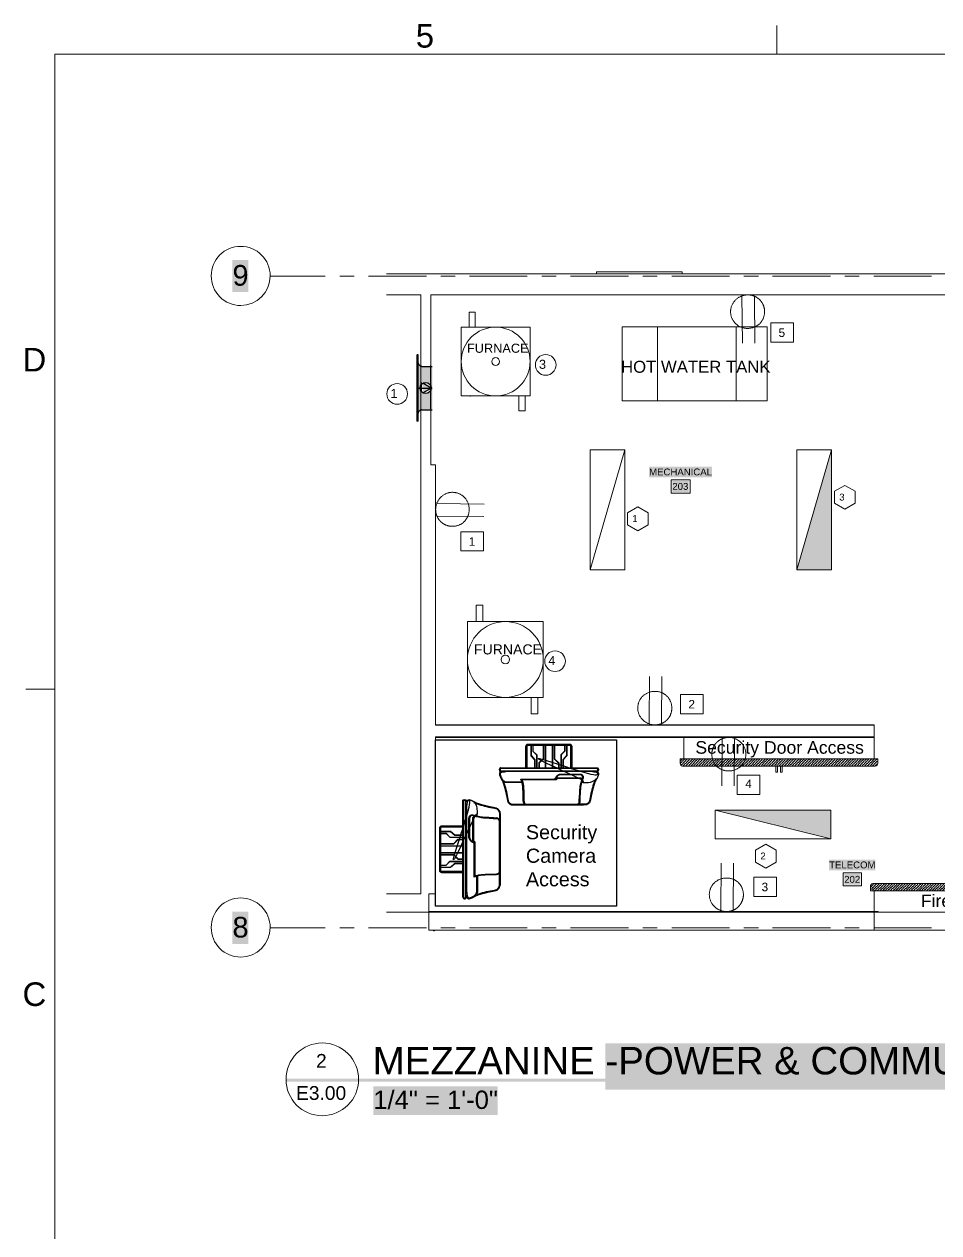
# Model space of a CAD drawing. Header units: inches. Extents: x 0.9 to 36.3, y 0.7 to 23.3.
# Drawn here: x 0.87 to 8.78, y 12.79 to 23.25 of the extents above; entities that cross this region are included whole.
import ezdxf

# ---------------------------------------------------------------- set-up
doc = ezdxf.new("R2010")
doc.units = ezdxf.units.IN
doc.linetypes.add('CENTER', pattern=[50.8, 31.75, -6.35, 6.35, -6.35])
for name, color, linetype, lineweight, true_color in [('Boarder for name', 7, 'Continuous', 5, 0x777777), ('Lights', 7, 'Continuous', 15, 0xff0a0a), ('Numbering Exhaust', 7, 'Continuous', 0, 0x388956), ('Numbering Lights', 1, 'Continuous', 15, 0xff0000), ('PDF_Geometry', 7, 'Continuous', 9, 0x777777), ('Security Panel', 7, 'Continuous', 5, 0x9a9c7f)]:
    doc.layers.add(name, color=color, linetype=linetype, lineweight=lineweight, true_color=true_color)
for name, color, linetype, lineweight in [('Furnace', 58, 'Continuous', 5), ('Hot water tank', 28, 'Continuous', 5), ('Numbering Furnace', 58, 'Continuous', 0), ('Numbering Panels', 250, 'Continuous', 0), ('Numbering receptecles', 170, 'Continuous', 15), ('Receptacles', 170, 'Continuous', 15)]:
    doc.layers.add(name, color=color, linetype=linetype, lineweight=lineweight)
for name, color, linetype, true_color in [('PDF_Solid Fills', 7, 'Continuous', 0xffffff), ('Security Computer', 7, 'Continuous', 0x71a330), ('Ventilation Fan', 7, 'Continuous', 0x388956)]:
    doc.layers.add(name, color=color, linetype=linetype, true_color=true_color)
doc.layers.add('PDF_Text', color=7, linetype='Continuous')
doc.styles.add('PDF Arial', font='arial.ttf')
doc.styles.add('PDF GillSansMTCondensed', font='arial.ttf')
doc.styles.get("Standard").update_dxf_attribs({"font": 'arial.ttf'})

msp = doc.modelspace()

# ---------------------------------------------------------------- hatches: boundary and pattern name
at = {"layer": 'Lights', "linetype": 'ByBlock', "ltscale": 0.001, "transparency": 33554559}
for points in [[(7.856, 19.568), (7.556, 18.528), (7.856, 18.528)], [(7.848, 16.199), (7.848, 16.449), (6.848, 16.449)]]:
    msp.add_hatch(color=256, dxfattribs=at).paths.add_polyline_path(points)
at = {"layer": 'Security Panel', "ltscale": 6, "transparency": 33554559}
h = msp.add_hatch(dxfattribs=at)
h.set_pattern_fill('ANSI36', color=256, scale=0.005)
h.paths.add_polyline_path([(8.255, 16.894), (6.546, 16.894), (6.546, 16.855, 0.359329), (6.566, 16.83), (8.234, 16.83, 0.368033), (8.255, 16.855)])
h = msp.add_hatch(dxfattribs=at)
h.set_pattern_fill('ANSI36', color=256, scale=0.005)
h.paths.add_polyline_path([(9.901, 15.789, 0.359329), (9.881, 15.813), (8.213, 15.813, 0.368033), (8.192, 15.788), (8.192, 15.749), (9.901, 15.749)])
at = {"layer": 'Ventilation Fan', "linetype": 'CENTER', "ltscale": 0.01, "transparency": 33554559}
h = msp.add_hatch(color=256, dxfattribs=at)
h.dxf.hatch_style = 1
h.paths.add_polyline_path([(4.313, 20.141, -0.622687), (4.391, 20.103), (4.4, 20.103), (4.4, 20.29), (4.313, 20.29)])
h.paths.add_polyline_path([(4.313, 20.29), (4.311, 20.29, -0.414214), (4.28, 20.322), (4.28, 20.103), (4.294, 20.103, -0.232524), (4.313, 20.141)])
h.paths.add_polyline_path([(4.313, 20.065, -0.232524), (4.294, 20.103), (4.28, 20.103), (4.28, 19.884, -0.414214), (4.311, 19.915), (4.313, 19.915)])
h.paths.add_polyline_path([(4.4, 20.103), (4.391, 20.103, -0.622687), (4.313, 20.065), (4.313, 19.915), (4.4, 19.915)])
h.paths.add_polyline_path([(4.391, 20.103), (4.318, 20.103), (4.318, 20.061)], flags=17)
h.paths.add_polyline_path([(4.318, 20.145), (4.318, 20.103), (4.391, 20.103)], flags=17)

# ---------------------------------------------------------------- linework, layer by layer
at = {"layer": 'Boarder for name', "linetype": 'ByBlock'}
for points in [[(6.468, 19.308), (6.631, 19.308), (6.631, 19.194), (6.468, 19.194)], [(7.955, 15.905), (8.116, 15.905), (8.116, 15.792), (7.955, 15.792)]]:
    msp.add_lwpolyline(points, close=True, dxfattribs=at)
at = {"layer": 'Furnace', "linetype": 'ByBlock', "ltscale": 0.001}
for points in [[(4.719, 20.76), (4.772, 20.76), (4.772, 20.63), (4.719, 20.63)], [(4.651, 20.034), (5.247, 20.034), (5.247, 20.63), (4.651, 20.63)], [(4.727, 20.034), (4.729, 20.034), (4.729, 20.033), (4.727, 20.033)], [(4.73, 20.034), (4.732, 20.034), (4.732, 20.033), (4.73, 20.033)], [(4.733, 20.034), (4.735, 20.034), (4.735, 20.033), (4.733, 20.033)], [(5.151, 20.034), (5.204, 20.034), (5.204, 19.904), (5.151, 19.904)], [(4.781, 18.223), (4.839, 18.223), (4.839, 18.081), (4.781, 18.081)], [(4.706, 17.425), (5.361, 17.425), (5.361, 18.081), (4.706, 18.081)], [(4.79, 17.425), (4.791, 17.425), (4.791, 17.423), (4.79, 17.423)], [(4.793, 17.425), (4.795, 17.425), (4.795, 17.423), (4.793, 17.423)], [(4.796, 17.425), (4.798, 17.425), (4.798, 17.423), (4.796, 17.423)], [(5.256, 17.425), (5.314, 17.425), (5.314, 17.282), (5.256, 17.282)]]:
    msp.add_lwpolyline(points, close=True, dxfattribs=at)
for centre, radius in [((4.949, 20.332), 0.298), ((4.949, 20.332), 0.0339), ((5.033, 17.753), 0.328), ((5.033, 17.753), 0.0373)]:
    msp.add_circle(centre, radius, dxfattribs=at)
at = {"layer": 'Hot water tank', "linetype": 'ByBlock', "ltscale": 0.001}
msp.add_lwpolyline([(6.043, 20.632), (7.299, 20.632), (7.299, 19.993), (6.043, 19.993)], close=True, dxfattribs=at)
at = {"layer": 'Hot water tank', "linetype": 'ByBlock', "ltscale": 0.003}
msp.add_lwpolyline([(6.35, 20.632), (7.03, 20.632), (7.03, 19.993), (6.35, 19.993)], close=True, dxfattribs=at)
at = {"layer": 'Lights', "linetype": 'ByBlock'}
for points in [[(5.768, 18.528), (5.768, 19.568), (6.068, 19.568), (5.768, 18.528), (6.068, 18.528), (6.068, 19.568)], [(7.556, 18.528), (7.556, 19.568), (7.856, 19.568), (7.556, 18.528), (7.856, 18.528), (7.856, 19.568)], [(7.848, 16.199), (6.848, 16.199), (6.848, 16.449), (7.848, 16.199), (7.848, 16.449), (6.848, 16.449)]]:
    msp.add_lwpolyline(points, dxfattribs=at)
at = {"layer": 'Numbering Exhaust', "ltscale": 0.001}
msp.add_circle((4.097, 20.052), 0.0895, dxfattribs=at)
at = {"layer": 'Numbering Furnace', "linetype": 'ByBlock', "ltscale": 0.001}
for centre in [(5.382, 20.303), (5.463, 17.738)]:
    msp.add_circle(centre, 0.0895, dxfattribs=at)
at = {"layer": 'Numbering Lights', "linetype": 'ByBlock', "ltscale": 0.001}
for points in [[(7.97, 19.26), (7.881, 19.209), (7.881, 19.105), (7.97, 19.054), (8.059, 19.105), (8.059, 19.209)], [(6.179, 19.074), (6.089, 19.022), (6.089, 18.919), (6.179, 18.867), (6.268, 18.919), (6.268, 19.022)], [(7.288, 16.153), (7.198, 16.101), (7.198, 15.998), (7.288, 15.946), (7.377, 15.998), (7.377, 16.101)]]:
    msp.add_lwpolyline(points, close=True, dxfattribs=at)
at = {"layer": 'Numbering receptecles', "linetype": 'ByBlock', "ltscale": 0.001}
for points in [[(7.329, 20.668), (7.525, 20.668), (7.525, 20.5), (7.329, 20.5)], [(4.648, 18.859), (4.844, 18.859), (4.844, 18.692), (4.648, 18.692)], [(6.549, 17.451), (6.745, 17.451), (6.745, 17.283), (6.549, 17.283)], [(7.038, 16.75), (7.234, 16.75), (7.234, 16.583), (7.038, 16.583)], [(7.182, 15.869), (7.378, 15.869), (7.378, 15.702), (7.182, 15.702)]]:
    msp.add_lwpolyline(points, close=True, dxfattribs=at)
at = {"layer": 'PDF_Geometry', "linetype": 'ByBlock'}
for points in [[(7.381, 22.992), (7.381, 23.242)], [(2.998, 21.072), (3.475, 21.072)], [(3.6, 21.072), (3.725, 21.072)], [(3.85, 21.072), (4.35, 21.072)], [(4.005, 15.566), (4.371, 15.566), (4.371, 15.723), (4.43, 15.723), (4.43, 17.083), (8.223, 17.083), (8.223, 17.183), (4.43, 17.183), (4.43, 19.438), (4.388, 19.438), (4.388, 19.478), (4.388, 20.909), (9.33, 20.909), (9.33, 21.092), (4.005, 21.092)], [(4.475, 21.072), (4.6, 21.072)], [(4.723, 21.072), (5.223, 21.072)], [(5.348, 21.072), (5.473, 21.072)], [(5.598, 21.072), (6.098, 21.072)], [(5.818, 21.092), (5.821, 21.092), (5.821, 21.109), (6.563, 21.109), (6.563, 21.092), (5.821, 21.092), (5.821, 21.109), (6.563, 21.109), (6.563, 21.092), (6.566, 21.092)], [(6.223, 21.072), (6.348, 21.072)], [(6.473, 21.072), (6.973, 21.072)], [(6.755, 21.092), (7.505, 21.092)], [(7.098, 21.072), (7.223, 21.072)], [(7.346, 21.072), (7.846, 21.072)], [(7.691, 21.092), (8.441, 21.092)], [(7.971, 21.072), (8.096, 21.072)], [(8.221, 21.072), (8.721, 21.072)], [(4.005, 20.909), (4.301, 20.909), (4.301, 19.478), (4.301, 15.723), (4.005, 15.723)], [(6.566, 20.909), (5.818, 20.909)], [(6.531, 20.909), (5.855, 20.909)], [(5.855, 20.909), (6.531, 20.909), (5.855, 20.909)], [(7.505, 20.909), (6.755, 20.909)], [(8.441, 20.909), (7.691, 20.909)], [(4.301, 15.723), (4.301, 19.478)], [(0.885, 17.496), (1.135, 17.496)], [(4.43, 17.188), (8.223, 17.188), (8.223, 17.186), (8.223, 17.184)], [(4.43, 17.184), (8.223, 17.184), (4.43, 17.184)], [(8.223, 17.183), (4.43, 17.183)], [(8.223, 17.184), (8.223, 17.183), (8.223, 17.184)], [(4.43, 17.083), (8.223, 17.083), (8.223, 17.081), (8.223, 17.079), (8.223, 17.078), (4.43, 17.078)], [(8.223, 17.081), (8.223, 17.081)], [(4.371, 15.571), (8.26, 15.571), (8.26, 15.569), (8.26, 15.568), (4.371, 15.568), (8.26, 15.568), (8.26, 15.566), (4.371, 15.566)], [(8.26, 15.568), (8.26, 15.568)], [(2.998, 15.431), (3.475, 15.431)], [(3.6, 15.431), (3.725, 15.431)], [(3.85, 15.431), (4.35, 15.431)], [(4.411, 15.408), (4.411, 15.408)], [(4.421, 15.408), (4.411, 15.408)], [(4.421, 15.408), (4.411, 15.408), (4.421, 15.408)], [(4.421, 15.408), (4.421, 15.408)], [(4.475, 15.431), (4.6, 15.431)], [(4.723, 15.431), (5.223, 15.431)], [(5.348, 15.431), (5.473, 15.431)], [(5.598, 15.431), (6.098, 15.431)], [(6.223, 15.431), (6.348, 15.431)], [(6.473, 15.431), (6.973, 15.431)], [(7.098, 15.431), (7.223, 15.431)], [(7.346, 15.431), (7.846, 15.431)], [(7.971, 15.431), (8.096, 15.431)], [(8.221, 15.431), (8.721, 15.431)], [(3.135, 14.118), (3.135, 14.118)], [(3.763, 14.118), (3.763, 14.118)]]:
    msp.add_lwpolyline(points, dxfattribs=at)
for points in [[(32.364, 1.008), (1.135, 1.008), (32.364, 1.008), (32.364, 22.993), (1.135, 22.993), (32.364, 22.993)], [(1.135, 1.008), (1.135, 22.992)], [(5.87, 21.109), (6.515, 21.109)], [(6.515, 20.909), (5.87, 20.909)], [(4.43, 17.081), (8.223, 17.081)], [(8.223, 15.566), (4.371, 15.566), (4.371, 15.409), (8.223, 15.409)], [(8.223, 15.409), (10.313, 15.409), (10.313, 15.566), (8.223, 15.566)], [(4.411, 15.408), (4.411, 15.409), (4.421, 15.409), (4.421, 15.408), (4.421, 15.406), (4.421, 15.404), (4.411, 15.404), (4.411, 15.406)]]:
    msp.add_lwpolyline(points, close=True, dxfattribs=at)
for points in [[(2.743, 21.329, 0.416667), (2.488, 21.074, 0.415306), (2.743, 20.817, 0.412859), (2.998, 21.074, 0.414218)], [(2.743, 15.688, 0.416667), (2.488, 15.433, 0.415306), (2.743, 15.176, 0.412859), (2.998, 15.433, 0.414218)], [(3.448, 14.433, 0.415778), (3.135, 14.118, 0.413791), (3.448, 13.803, 0.412698), (3.763, 14.118, 0.414684)]]:
    msp.add_lwpolyline(points, format="xyb", close=True, dxfattribs=at)
at = {"layer": 'PDF_Solid Fills', "linetype": 'ByBlock', "transparency": 33554559}
for points in [[(2.672, 20.934), (2.808, 20.934), (2.672, 21.212), (2.808, 21.212)], [(6.276, 19.329), (6.82, 19.329), (6.276, 19.423), (6.82, 19.423)], [(6.478, 19.204), (6.618, 19.204), (6.478, 19.298), (6.618, 19.298)], [(7.835, 15.927), (8.235, 15.927), (7.835, 16.02), (8.235, 16.02)], [(7.965, 15.802), (8.105, 15.802), (7.965, 15.895), (8.105, 15.895)], [(2.672, 15.291), (2.808, 15.291), (2.672, 15.569), (2.808, 15.569)], [(5.897, 14.03), (10.916, 14.03), (5.897, 14.429), (10.916, 14.429)], [(3.89, 13.809), (4.695, 13.809), (3.89, 14.059), (4.695, 14.059)], [(4.695, 13.809), (4.766, 13.809), (4.695, 14.059), (4.766, 14.059)], [(4.766, 13.809), (4.966, 13.809), (4.766, 14.059), (4.966, 14.059)]]:
    msp.add_solid(points, dxfattribs=at)
at = {"layer": 'PDF_Solid Fills', "color": 7, "linetype": 'ByBlock', "transparency": 33554559}
msp.add_solid([(3.135, 14.099), (10.886, 14.099), (3.135, 14.123), (10.886, 14.123)], dxfattribs=at)
at = {"layer": 'Receptacles', "linetype": 'ByBlock'}
for points in [[(7.084, 20.49), (7.08, 20.9)], [(7.192, 20.491), (7.188, 20.898)], [(4.849, 19.098), (4.439, 19.102)], [(4.848, 18.99), (4.441, 18.994)], [(6.281, 17.606), (6.277, 17.195)], [(6.388, 17.605), (6.385, 17.198)], [(6.905, 16.66), (6.908, 17.066)], [(7.012, 16.659), (7.016, 17.069)], [(6.9, 15.99), (6.897, 15.58)], [(7.008, 15.989), (7.004, 15.582)]]:
    msp.add_lwpolyline(points, dxfattribs=at)
for points in [[(7.13, 20.909), (7.169, 20.91), (7.205, 20.895), (7.233, 20.868), (7.261, 20.841), (7.276, 20.805), (7.276, 20.765), (7.277, 20.683), (7.215, 20.62), (7.132, 20.619), (7.049, 20.618), (6.983, 20.68), (6.982, 20.763), (6.981, 20.841), (7.047, 20.908), (7.13, 20.909)], [(4.43, 19.052), (4.429, 19.013), (4.444, 18.977), (4.471, 18.949), (4.498, 18.921), (4.534, 18.906), (4.574, 18.906), (4.656, 18.905), (4.719, 18.966), (4.72, 19.049), (4.721, 19.132), (4.659, 19.199), (4.576, 19.2), (4.498, 19.201), (4.431, 19.135), (4.43, 19.052)], [(6.326, 17.187), (6.365, 17.186), (6.402, 17.201), (6.43, 17.228), (6.458, 17.255), (6.473, 17.291), (6.473, 17.33), (6.474, 17.413), (6.412, 17.476), (6.329, 17.477), (6.246, 17.478), (6.179, 17.416), (6.179, 17.333), (6.178, 17.254), (6.244, 17.187), (6.326, 17.187)], [(6.967, 17.078), (6.928, 17.078), (6.891, 17.064), (6.863, 17.036), (6.835, 17.009), (6.82, 16.973), (6.82, 16.934), (6.819, 16.851), (6.881, 16.788), (6.964, 16.788), (7.047, 16.787), (7.114, 16.848), (7.114, 16.931), (7.115, 17.01), (7.049, 17.077), (6.967, 17.078)], [(6.946, 15.571), (6.985, 15.57), (7.022, 15.585), (7.049, 15.612), (7.077, 15.64), (7.092, 15.676), (7.093, 15.715), (7.093, 15.798), (7.032, 15.86), (6.949, 15.861), (6.866, 15.862), (6.799, 15.8), (6.798, 15.718), (6.798, 15.639), (6.863, 15.572), (6.946, 15.571)]]:
    msp.add_rational_spline(points, [1, 0.948448710105, 0.948448710105, 1, 0.948448710105, 0.948448710105, 1, 1, 1, 1, 1, 1, 1, 1, 1, 1], degree=3, knots=[0, 0, 0, 0, 0.79168, 0.79168, 0.79168, 1.583359, 1.583359, 1.583359, 2.583359, 2.583359, 2.583359, 3.583359, 3.583359, 3.583359, 4.583359, 4.583359, 4.583359, 4.583359], dxfattribs=at)
at = {"layer": 'Security Computer', "linetype": 'ByBlock'}
for p, q in [((5.272, 17.008), (5.272, 16.958)), ((5.378, 17.008), (5.378, 16.814)), ((5.38, 17.008), (5.38, 16.814)), ((5.438, 17.008), (5.438, 16.814)), ((5.44, 17.008), (5.44, 16.814)), ((5.492, 16.729), (5.674, 16.729)), ((4.751, 16.193), (4.751, 16.375)), ((4.471, 16.141), (4.666, 16.141)), ((4.471, 16.139), (4.666, 16.139)), ((4.471, 16.081), (4.666, 16.081)), ((4.471, 16.079), (4.666, 16.079)), ((4.471, 15.973), (4.521, 15.973))]:
    msp.add_line(p, q, dxfattribs=at)
at = {"layer": 'Security Computer', "linetype": 'ByBlock', "ltscale": 0.001}
msp.add_lwpolyline([(5.996, 15.616), (4.43, 15.616), (4.43, 17.058), (5.996, 17.058)], close=True, dxfattribs=at)
at = {"layer": 'Security Computer', "linetype": 'ByBlock'}
for points in [[(5.227, 17.018, 0.414214), (5.208, 16.999), (5.208, 16.814), (5.61, 16.814), (5.61, 16.999, 0.414214), (5.591, 17.018)], [(4.992, 16.789), (5.826, 16.789, 0.337591), (5.83, 16.792), (5.832, 16.797, 0.495226), (5.824, 16.808), (4.995, 16.808, 0.495226), (4.987, 16.797), (4.988, 16.792, 0.337591)], [(4.691, 15.693), (4.691, 16.527, 0.337591), (4.688, 16.531), (4.682, 16.533, 0.495226), (4.672, 16.525), (4.672, 15.696, 0.495226), (4.682, 15.688), (4.688, 15.689, 0.337591)], [(4.462, 15.928, 0.414214), (4.481, 15.909), (4.666, 15.909), (4.666, 16.311), (4.481, 16.311, 0.414214), (4.462, 16.292)]]:
    msp.add_lwpolyline(points, format="xyb", close=True, dxfattribs=at)
for points in [[(5.601, 16.814), (5.601, 16.999, 0.414214), (5.591, 17.008), (5.227, 17.008, 0.414214), (5.218, 16.999), (5.218, 16.814)], [(4.666, 16.302), (4.481, 16.302, 0.414214), (4.471, 16.292), (4.471, 15.928, 0.414214), (4.481, 15.919), (4.666, 15.919)]]:
    msp.add_lwpolyline(points, format="xyb", dxfattribs=at)
for points in [[(5.253, 17.008), (5.253, 16.92), (5.286, 16.884), (5.286, 16.814)], [(5.255, 17.008), (5.255, 16.921), (5.288, 16.884), (5.288, 16.814)], [(5.271, 17.008), (5.271, 16.958), (5.303, 16.926), (5.303, 16.814)], [(5.272, 16.96), (5.305, 16.927), (5.305, 16.814)], [(5.361, 17.008), (5.361, 16.893), (5.323, 16.857), (5.323, 16.814)], [(5.363, 17.008), (5.363, 16.893), (5.325, 16.856), (5.325, 16.814)], [(5.456, 17.008), (5.456, 16.893), (5.493, 16.856), (5.493, 16.814)], [(5.457, 17.008), (5.457, 16.893), (5.495, 16.857), (5.495, 16.814)], [(5.546, 17.008), (5.546, 16.959), (5.514, 16.927), (5.514, 16.814)], [(5.548, 17.008), (5.548, 16.958), (5.515, 16.926), (5.515, 16.814)], [(5.563, 17.008), (5.563, 16.921), (5.531, 16.884), (5.531, 16.814)], [(5.565, 17.008), (5.565, 16.92), (5.533, 16.884), (5.533, 16.814)], [(4.471, 16.266), (4.559, 16.266), (4.596, 16.234), (4.666, 16.234)], [(4.471, 16.264), (4.558, 16.264), (4.595, 16.232), (4.666, 16.232)], [(4.471, 16.249), (4.521, 16.249), (4.554, 16.216), (4.666, 16.216)], [(4.471, 16.247), (4.52, 16.247), (4.553, 16.215), (4.666, 16.215)], [(4.471, 16.159), (4.586, 16.159), (4.623, 16.196), (4.666, 16.196)], [(4.471, 16.157), (4.587, 16.157), (4.624, 16.195), (4.666, 16.195)], [(4.471, 16.064), (4.587, 16.064), (4.624, 16.026), (4.666, 16.026)], [(4.471, 16.062), (4.586, 16.062), (4.623, 16.024), (4.666, 16.024)], [(4.471, 15.972), (4.521, 15.972), (4.554, 16.004), (4.666, 16.004)], [(4.471, 15.956), (4.558, 15.956), (4.595, 15.989), (4.666, 15.989)], [(4.471, 15.954), (4.559, 15.954), (4.596, 15.987), (4.666, 15.987)], [(4.52, 15.973), (4.553, 16.006), (4.666, 16.006)]]:
    msp.add_lwpolyline(points, dxfattribs=at)
for points, knots in [([(5.777, 16.782), (5.812, 16.776), (5.823, 16.776), (5.831, 16.768), (5.832, 16.766), (5.832, 16.765), (5.828, 16.754), (5.82, 16.733), (5.118, 16.974), (5.751, 16.692), (5.718, 16.694), (5.697, 16.696), (5.698, 16.698), (5.698, 16.7), (5.699, 16.704), (5.7, 16.706), (5.7, 16.708), (5.7, 16.708), (5.7, 16.709), (5.701, 16.711), (5.703, 16.714), (5.705, 16.72), (5.706, 16.724), (5.707, 16.73), (5.707, 16.733), (5.707, 16.739), (5.706, 16.742), (5.704, 16.746), (5.703, 16.748), (5.701, 16.751), (5.7, 16.753), (5.697, 16.756), (5.695, 16.757), (5.692, 16.758), (5.691, 16.759), (5.687, 16.76), (5.685, 16.76), (5.682, 16.761), (5.681, 16.761), (5.679, 16.761), (5.622, 16.761), (5.565, 16.761), (5.508, 16.761), (5.504, 16.76), (5.5, 16.758), (5.493, 16.755), (5.489, 16.754), (5.483, 16.75), (5.48, 16.747), (5.475, 16.742), (5.474, 16.739), (5.471, 16.734), (5.469, 16.732), (5.467, 16.728), (5.466, 16.726), (5.465, 16.722), (5.465, 16.72), (5.465, 16.717), (5.465, 16.717), (5.465, 16.717), (5.366, 16.717), (5.266, 16.717), (5.166, 16.717), (5.172, 16.704), (5.174, 16.699), (5.176, 16.694), (5.139, 16.694), (5.09, 16.695), (5.027, 16.692), (5.012, 16.709), (5.006, 16.717), (5.004, 16.72), (4.998, 16.731), (4.992, 16.746), (4.984, 16.764), (4.997, 16.776), (5.008, 16.776), (5.051, 16.782), (5.293, 16.782), (5.535, 16.782), (5.777, 16.782)], [0, 0, 0, 0, 0.579555, 0.770927, 0.788074, 0.788074, 0.788074, 1.657186, 2.460136, 3.414458, 4.926929, 4.926929, 4.926929, 5.06989, 5.06989, 5.174201, 5.174201, 5.197031, 5.197031, 5.197031, 5.376435, 5.376435, 5.608155, 5.608155, 5.802853, 5.802853, 5.943612, 5.943612, 6.084372, 6.084372, 6.193425, 6.193425, 6.279428, 6.279428, 6.36543, 6.36543, 6.528547, 6.528547, 6.58423, 6.58423, 6.58423, 7.58423, 7.58423, 7.58423, 7.889561, 7.889561, 8.130791, 8.130791, 8.372021, 8.372021, 8.565291, 8.565291, 8.75856, 8.75856, 8.865975, 8.865975, 8.97339, 8.97339, 8.982636, 8.982636, 8.982636, 9.982636, 9.982636, 9.982636, 10.376541, 10.376541, 10.376541, 13.132887, 14.057888, 14.720126, 14.720126, 14.720126, 15.027368, 15.604156, 16.020433, 16.211805, 16.79136, 16.79136, 16.79136, 17.79136, 17.79136, 17.79136, 17.79136]), ([(5.675, 16.729), (5.678, 16.728), (5.681, 16.728), (5.688, 16.726), (5.692, 16.724), (5.696, 16.719), (5.697, 16.718), (5.697, 16.717), (5.698, 16.717), (5.699, 16.721), (5.701, 16.728), (5.702, 16.738), (5.698, 16.745), (5.693, 16.752), (5.686, 16.754), (5.681, 16.755), (5.679, 16.755), (5.623, 16.755), (5.566, 16.755), (5.51, 16.755), (5.506, 16.754), (5.497, 16.751), (5.484, 16.744), (5.476, 16.731), (5.471, 16.722), (5.471, 16.718), (5.471, 16.718), (5.472, 16.718), (5.472, 16.719), (5.473, 16.721), (5.474, 16.722), (5.477, 16.724), (5.478, 16.725), (5.481, 16.727), (5.482, 16.728), (5.486, 16.729), (5.487, 16.729), (5.49, 16.729), (5.491, 16.729), (5.493, 16.729)], [0, 0, 0, 0, 0.212031, 0.212031, 0.424063, 0.424063, 0.496054, 0.496054, 0.496054, 0.535962, 0.785003, 1.015682, 1.235553, 1.378052, 1.583411, 1.750675, 1.750675, 1.750675, 2.750675, 2.750675, 2.750675, 3.058511, 3.441989, 3.842626, 4.126819, 4.144371, 4.144371, 4.144371, 4.18823, 4.18823, 4.300553, 4.300553, 4.374166, 4.374166, 4.453721, 4.453721, 4.533277, 4.533277, 4.613113, 4.613113, 4.613113, 4.613113]), ([(5.095, 16.499), (5.087, 16.501), (5.073, 16.505), (5.059, 16.522), (5.05, 16.581), (5.035, 16.639), (5.019, 16.69), (5.016, 16.697), (5.018, 16.696), (5.02, 16.694), (5.029, 16.689), (5.037, 16.688), (5.053, 16.687), (5.06, 16.688), (5.075, 16.688), (5.082, 16.688), (5.104, 16.688), (5.118, 16.688), (5.147, 16.688), (5.163, 16.688), (5.178, 16.688), (5.179, 16.683), (5.18, 16.679), (5.182, 16.668), (5.183, 16.661), (5.184, 16.642), (5.185, 16.628), (5.187, 16.605), (5.187, 16.595), (5.187, 16.574), (5.187, 16.564), (5.187, 16.547), (5.187, 16.54), (5.188, 16.529), (5.188, 16.524), (5.19, 16.516), (5.191, 16.512), (5.195, 16.505), (5.198, 16.502), (5.201, 16.499), (5.201, 16.499), (5.201, 16.499), (5.166, 16.499), (5.13, 16.499), (5.095, 16.499)], [0, 0, 0, 0, 0.616297, 0.991482, 1.535597, 4.893915, 5.458813, 5.458813, 5.458813, 5.62787, 5.62787, 6.143926, 6.143926, 6.659983, 6.659983, 7.17604, 7.17604, 8.208153, 8.208153, 9.373089, 9.373089, 9.373089, 9.740201, 9.740201, 10.221879, 10.221879, 11.185236, 11.185236, 11.958145, 11.958145, 12.731053, 12.731053, 13.179376, 13.179376, 13.511062, 13.511062, 13.747603, 13.747603, 13.983836, 13.983836, 14.017309, 14.017309, 14.017309, 15.017309, 15.017309, 15.017309, 15.017309]), ([(5.211, 16.499), (5.206, 16.502), (5.196, 16.511), (5.191, 16.543), (5.195, 16.59), (5.19, 16.642), (5.187, 16.684), (5.179, 16.703), (5.176, 16.711), (5.275, 16.711), (5.374, 16.711), (5.474, 16.711), (5.475, 16.713), (5.478, 16.717), (5.483, 16.723), (5.489, 16.723), (5.492, 16.722), (5.553, 16.722), (5.614, 16.722), (5.674, 16.722), (5.678, 16.722), (5.683, 16.722), (5.69, 16.717), (5.695, 16.71), (5.692, 16.7), (5.688, 16.686), (5.681, 16.661), (5.678, 16.622), (5.676, 16.577), (5.672, 16.54), (5.674, 16.516), (5.665, 16.505), (5.66, 16.501), (5.657, 16.499), (5.508, 16.499), (5.359, 16.499), (5.211, 16.499)], [0, 0, 0, 0, 1.929085, 4.529185, 11.205364, 18.93438, 22.953476, 26.146579, 26.146579, 26.146579, 27.146579, 27.146579, 27.146579, 28.164888, 28.804863, 29.93115, 29.93115, 29.93115, 30.93115, 30.93115, 30.93115, 32.071194, 32.92206, 33.727732, 34.920616, 36.350315, 39.177586, 44.031672, 50.390448, 55.215999, 57.511634, 58.475474, 59.963433, 59.963433, 59.963433, 60.963433, 60.963433, 60.963433, 60.963433]), ([(5.666, 16.499), (5.686, 16.499), (5.705, 16.499), (5.725, 16.499), (5.733, 16.501), (5.746, 16.505), (5.76, 16.522), (5.77, 16.581), (5.785, 16.641), (5.804, 16.7), (5.812, 16.713), (5.815, 16.719), (5.813, 16.716), (5.811, 16.714), (5.804, 16.706), (5.798, 16.702), (5.783, 16.695), (5.775, 16.692), (5.749, 16.687), (5.732, 16.687), (5.709, 16.689), (5.702, 16.689), (5.695, 16.69), (5.695, 16.689), (5.695, 16.688), (5.693, 16.683), (5.692, 16.678), (5.689, 16.664), (5.687, 16.655), (5.685, 16.636), (5.685, 16.626), (5.683, 16.604), (5.683, 16.591), (5.681, 16.572), (5.681, 16.565), (5.68, 16.552), (5.679, 16.545), (5.679, 16.535), (5.679, 16.531), (5.68, 16.522), (5.679, 16.517), (5.676, 16.509), (5.675, 16.507), (5.671, 16.503), (5.67, 16.502), (5.668, 16.5), (5.667, 16.499), (5.666, 16.499)], [0, 0, 0, 0, 1, 1, 1, 1.616297, 1.991482, 2.535597, 5.893915, 6.60174, 7.046238, 7.046238, 7.046238, 7.258497, 7.258497, 7.754881, 7.754881, 8.327523, 8.327523, 9.548293, 9.548293, 10.034245, 10.034245, 10.034245, 10.098532, 10.098532, 10.459795, 10.459795, 11.18232, 11.18232, 11.904845, 11.904845, 12.8117, 12.8117, 13.313764, 13.313764, 13.815828, 13.815828, 14.111118, 14.111118, 14.406408, 14.406408, 14.555397, 14.555397, 14.704386, 14.704386, 14.755965, 14.755965, 14.755965, 14.755965]), ([(4.697, 16.478), (4.703, 16.513), (4.703, 16.524), (4.712, 16.532), (4.714, 16.533), (4.715, 16.533), (4.725, 16.529), (4.747, 16.521), (4.506, 15.819), (4.788, 16.452), (4.785, 16.419), (4.783, 16.398), (4.782, 16.399), (4.78, 16.399), (4.776, 16.4), (4.774, 16.401), (4.772, 16.401), (4.771, 16.401), (4.771, 16.401), (4.768, 16.402), (4.766, 16.404), (4.76, 16.406), (4.756, 16.407), (4.75, 16.408), (4.747, 16.408), (4.741, 16.408), (4.738, 16.407), (4.733, 16.405), (4.732, 16.404), (4.728, 16.402), (4.727, 16.401), (4.724, 16.398), (4.723, 16.396), (4.722, 16.393), (4.721, 16.392), (4.72, 16.388), (4.719, 16.386), (4.719, 16.383), (4.719, 16.382), (4.718, 16.38), (4.718, 16.323), (4.718, 16.266), (4.718, 16.209), (4.72, 16.205), (4.721, 16.201), (4.724, 16.194), (4.726, 16.19), (4.73, 16.184), (4.733, 16.181), (4.738, 16.176), (4.74, 16.175), (4.745, 16.172), (4.748, 16.17), (4.752, 16.168), (4.754, 16.167), (4.758, 16.166), (4.76, 16.166), (4.762, 16.166), (4.762, 16.166), (4.763, 16.166), (4.763, 16.067), (4.763, 15.967), (4.763, 15.867), (4.776, 15.873), (4.781, 15.875), (4.786, 15.877), (4.785, 15.84), (4.784, 15.792), (4.787, 15.728), (4.77, 15.713), (4.763, 15.707), (4.759, 15.705), (4.749, 15.699), (4.733, 15.693), (4.716, 15.685), (4.703, 15.698), (4.703, 15.709), (4.697, 15.752), (4.697, 15.994), (4.697, 16.236), (4.697, 16.478)], [0, 0, 0, 0, 0.579555, 0.770927, 0.788074, 0.788074, 0.788074, 1.657186, 2.460136, 3.414458, 4.926929, 4.926929, 4.926929, 5.06989, 5.06989, 5.174201, 5.174201, 5.197031, 5.197031, 5.197031, 5.376435, 5.376435, 5.608155, 5.608155, 5.802853, 5.802853, 5.943612, 5.943612, 6.084372, 6.084372, 6.193425, 6.193425, 6.279428, 6.279428, 6.36543, 6.36543, 6.528547, 6.528547, 6.58423, 6.58423, 6.58423, 7.58423, 7.58423, 7.58423, 7.889561, 7.889561, 8.130791, 8.130791, 8.372021, 8.372021, 8.565291, 8.565291, 8.75856, 8.75856, 8.865975, 8.865975, 8.97339, 8.97339, 8.982636, 8.982636, 8.982636, 9.982636, 9.982636, 9.982636, 10.376541, 10.376541, 10.376541, 13.132887, 14.057888, 14.720126, 14.720126, 14.720126, 15.027368, 15.604156, 16.020433, 16.211805, 16.79136, 16.79136, 16.79136, 17.79136, 17.79136, 17.79136, 17.79136]), ([(4.981, 16.367), (4.981, 16.387), (4.981, 16.406), (4.981, 16.426), (4.978, 16.434), (4.974, 16.447), (4.958, 16.462), (4.899, 16.471), (4.839, 16.486), (4.78, 16.505), (4.766, 16.513), (4.761, 16.516), (4.763, 16.514), (4.766, 16.512), (4.773, 16.505), (4.778, 16.499), (4.785, 16.484), (4.787, 16.476), (4.792, 16.451), (4.792, 16.433), (4.791, 16.41), (4.79, 16.403), (4.789, 16.396), (4.79, 16.396), (4.791, 16.396), (4.797, 16.394), (4.801, 16.393), (4.815, 16.39), (4.825, 16.388), (4.844, 16.386), (4.854, 16.386), (4.876, 16.384), (4.888, 16.384), (4.908, 16.382), (4.914, 16.382), (4.928, 16.381), (4.934, 16.38), (4.945, 16.38), (4.949, 16.381), (4.958, 16.381), (4.963, 16.38), (4.97, 16.377), (4.973, 16.376), (4.976, 16.373), (4.978, 16.371), (4.98, 16.369), (4.98, 16.368), (4.981, 16.367)], [0, 0, 0, 0, 1, 1, 1, 1.616297, 1.991482, 2.535597, 5.893915, 6.60174, 7.046238, 7.046238, 7.046238, 7.258497, 7.258497, 7.754881, 7.754881, 8.327523, 8.327523, 9.548293, 9.548293, 10.034245, 10.034245, 10.034245, 10.098532, 10.098532, 10.459795, 10.459795, 11.18232, 11.18232, 11.904845, 11.904845, 12.8117, 12.8117, 13.313764, 13.313764, 13.815828, 13.815828, 14.111118, 14.111118, 14.406408, 14.406408, 14.555397, 14.555397, 14.704386, 14.704386, 14.755965, 14.755965, 14.755965, 14.755965]), ([(4.751, 16.376), (4.751, 16.379), (4.752, 16.382), (4.754, 16.389), (4.756, 16.393), (4.76, 16.397), (4.761, 16.398), (4.763, 16.398), (4.762, 16.399), (4.759, 16.4), (4.752, 16.402), (4.742, 16.403), (4.734, 16.399), (4.728, 16.394), (4.726, 16.387), (4.725, 16.382), (4.724, 16.38), (4.724, 16.324), (4.724, 16.267), (4.724, 16.211), (4.726, 16.207), (4.729, 16.198), (4.736, 16.185), (4.748, 16.177), (4.757, 16.172), (4.761, 16.172), (4.762, 16.172), (4.761, 16.173), (4.761, 16.173), (4.759, 16.174), (4.758, 16.175), (4.755, 16.178), (4.754, 16.179), (4.752, 16.182), (4.752, 16.184), (4.751, 16.187), (4.751, 16.188), (4.751, 16.191), (4.751, 16.192), (4.751, 16.194)], [0, 0, 0, 0, 0.212031, 0.212031, 0.424063, 0.424063, 0.496054, 0.496054, 0.496054, 0.535962, 0.785003, 1.015682, 1.235553, 1.378052, 1.583411, 1.750675, 1.750675, 1.750675, 2.750675, 2.750675, 2.750675, 3.058511, 3.441989, 3.842626, 4.126819, 4.144371, 4.144371, 4.144371, 4.18823, 4.18823, 4.300553, 4.300553, 4.374166, 4.374166, 4.453721, 4.453721, 4.533277, 4.533277, 4.613113, 4.613113, 4.613113, 4.613113]), ([(4.981, 15.912), (4.977, 15.907), (4.969, 15.897), (4.936, 15.892), (4.889, 15.896), (4.838, 15.891), (4.796, 15.888), (4.777, 15.88), (4.769, 15.877), (4.769, 15.976), (4.769, 16.075), (4.769, 16.175), (4.766, 16.176), (4.763, 16.179), (4.756, 16.184), (4.757, 16.19), (4.757, 16.193), (4.757, 16.254), (4.757, 16.315), (4.757, 16.375), (4.757, 16.379), (4.758, 16.384), (4.762, 16.391), (4.769, 16.396), (4.779, 16.393), (4.794, 16.389), (4.819, 16.382), (4.858, 16.379), (4.903, 16.377), (4.94, 16.373), (4.964, 16.375), (4.974, 16.366), (4.978, 16.361), (4.981, 16.358), (4.981, 16.209), (4.981, 16.06), (4.981, 15.912)], [0, 0, 0, 0, 1.929085, 4.529185, 11.205364, 18.93438, 22.953476, 26.146579, 26.146579, 26.146579, 27.146579, 27.146579, 27.146579, 28.164888, 28.804863, 29.93115, 29.93115, 29.93115, 30.93115, 30.93115, 30.93115, 32.071194, 32.92206, 33.727732, 34.920616, 36.350315, 39.177586, 44.031672, 50.390448, 55.215999, 57.511634, 58.475474, 59.963433, 59.963433, 59.963433, 60.963433, 60.963433, 60.963433, 60.963433]), ([(4.981, 15.796), (4.978, 15.788), (4.974, 15.774), (4.958, 15.76), (4.899, 15.751), (4.84, 15.736), (4.789, 15.72), (4.782, 15.717), (4.784, 15.719), (4.785, 15.721), (4.79, 15.73), (4.792, 15.738), (4.793, 15.754), (4.792, 15.761), (4.792, 15.776), (4.792, 15.783), (4.791, 15.805), (4.791, 15.819), (4.791, 15.848), (4.792, 15.864), (4.792, 15.879), (4.797, 15.88), (4.801, 15.881), (4.812, 15.883), (4.818, 15.884), (4.838, 15.885), (4.851, 15.886), (4.875, 15.888), (4.885, 15.888), (4.906, 15.888), (4.916, 15.888), (4.933, 15.888), (4.939, 15.888), (4.95, 15.889), (4.955, 15.889), (4.964, 15.891), (4.968, 15.892), (4.974, 15.896), (4.977, 15.899), (4.98, 15.902), (4.981, 15.902), (4.981, 15.902), (4.981, 15.867), (4.981, 15.831), (4.981, 15.796)], [0, 0, 0, 0, 0.616297, 0.991482, 1.535597, 4.893915, 5.458813, 5.458813, 5.458813, 5.62787, 5.62787, 6.143926, 6.143926, 6.659983, 6.659983, 7.17604, 7.17604, 8.208153, 8.208153, 9.373089, 9.373089, 9.373089, 9.740201, 9.740201, 10.221879, 10.221879, 11.185236, 11.185236, 11.958145, 11.958145, 12.731053, 12.731053, 13.179376, 13.179376, 13.511062, 13.511062, 13.747603, 13.747603, 13.983836, 13.983836, 14.017309, 14.017309, 14.017309, 15.017309, 15.017309, 15.017309, 15.017309])]:
    msp.add_open_spline(points, degree=3, knots=knots, dxfattribs=at)
for points, weights, knots in [([(4.995, 16.814), (4.99, 16.814), (4.986, 16.812), (4.983, 16.808), (4.98, 16.805), (4.98, 16.8), (4.981, 16.796), (4.981, 16.794), (4.982, 16.792), (4.982, 16.79), (4.984, 16.785), (4.988, 16.782), (4.992, 16.782), (4.999, 16.782), (5.005, 16.782), (5.012, 16.782), (5.012, 16.782), (5.008, 16.782), (5, 16.781), (4.997, 16.78), (4.991, 16.778), (4.989, 16.776), (4.985, 16.773), (4.983, 16.771), (4.981, 16.766), (4.981, 16.764), (4.981, 16.76), (4.981, 16.758), (4.983, 16.753), (4.984, 16.75), (4.986, 16.744), (4.987, 16.742), (4.989, 16.737), (4.99, 16.735), (4.993, 16.727), (4.995, 16.722), (5.001, 16.713), (5.003, 16.708), (5.009, 16.699), (5.011, 16.693), (5.015, 16.682), (5.017, 16.676), (5.021, 16.664), (5.022, 16.658), (5.028, 16.64), (5.031, 16.628), (5.04, 16.592), (5.045, 16.567), (5.051, 16.537), (5.052, 16.53), (5.055, 16.519), (5.058, 16.515), (5.065, 16.506), (5.069, 16.503), (5.078, 16.498), (5.082, 16.496), (5.089, 16.494), (5.091, 16.493), (5.093, 16.493)], [1, 0.930754655113, 0.930754655113, 1, 0.930754655113, 0.930754655113, 1, 1, 1, 1, 0.863589730587, 0.863589730587, 1, 1, 1, 1, 1, 1, 1, 1, 1, 1, 1, 1, 1, 1, 1, 1, 1, 1, 1, 1, 1, 1, 1, 1, 1, 1, 1, 1, 1, 1, 1, 1, 1, 1, 1, 1, 1, 1, 1, 1, 1, 1, 1, 1, 1, 1, 1], [0, 0, 0, 0, 0.919642, 0.919642, 0.919642, 1.839284, 1.839284, 1.839284, 2.839284, 2.839284, 2.839284, 4.141593, 4.141593, 4.141593, 5.141593, 5.141593, 5.141593, 5.422872, 5.422872, 5.630283, 5.630283, 5.801446, 5.801446, 5.910955, 5.910955, 6.020465, 6.020465, 6.129975, 6.129975, 6.323535, 6.323535, 6.517095, 6.517095, 6.710655, 6.710655, 7.097775, 7.097775, 7.484895, 7.484895, 7.945673, 7.945673, 8.406452, 8.406452, 8.867231, 8.867231, 9.788789, 9.788789, 11.631904, 11.631904, 12.059916, 12.059916, 12.390992, 12.390992, 12.722069, 12.722069, 13.053146, 13.053146, 13.200659, 13.200659, 13.200659, 13.200659]), ([(4.995, 16.814), (5.271, 16.814), (5.547, 16.814), (5.824, 16.814), (5.828, 16.814), (5.833, 16.812), (5.835, 16.808), (5.838, 16.805), (5.839, 16.8), (5.838, 16.796), (5.837, 16.794), (5.837, 16.792), (5.836, 16.79), (5.835, 16.785), (5.831, 16.782), (5.826, 16.782), (5.824, 16.782), (5.821, 16.782), (5.819, 16.782), (5.829, 16.778), (5.831, 16.776), (5.835, 16.773), (5.837, 16.771), (5.839, 16.766), (5.839, 16.764), (5.839, 16.76), (5.839, 16.758), (5.837, 16.753), (5.836, 16.75), (5.834, 16.744), (5.833, 16.742), (5.831, 16.737), (5.83, 16.735), (5.827, 16.727), (5.824, 16.722), (5.819, 16.713), (5.816, 16.708), (5.811, 16.699), (5.809, 16.693), (5.804, 16.682), (5.803, 16.676), (5.799, 16.664), (5.797, 16.658), (5.792, 16.64), (5.789, 16.628), (5.78, 16.592), (5.775, 16.567), (5.769, 16.537), (5.768, 16.53), (5.764, 16.519), (5.762, 16.515), (5.755, 16.506), (5.751, 16.503), (5.742, 16.498), (5.737, 16.496), (5.731, 16.494), (5.729, 16.493), (5.727, 16.493), (5.516, 16.493), (5.305, 16.493), (5.095, 16.493)], [1, 1, 1, 1, 0.930754655113, 0.930754655113, 1, 0.930754655113, 0.930754655113, 1, 1, 1, 1, 0.863589730587, 0.863589730587, 1, 1, 1, 1, 1, 1, 1, 1, 1, 1, 1, 1, 1, 1, 1, 1, 1, 1, 1, 1, 1, 1, 1, 1, 1, 1, 1, 1, 1, 1, 1, 1, 1, 1, 1, 1, 1, 1, 1, 1, 1, 1, 1, 1, 1, 1], [0, 0, 0, 0, 1, 1, 1, 1.919642, 1.919642, 1.919642, 2.839284, 2.839284, 2.839284, 3.839284, 3.839284, 3.839284, 5.141593, 5.141593, 5.141593, 6.141593, 6.141593, 6.141593, 6.29612, 6.29612, 6.405629, 6.405629, 6.515139, 6.515139, 6.624649, 6.624649, 6.818209, 6.818209, 7.011769, 7.011769, 7.205329, 7.205329, 7.592449, 7.592449, 7.979569, 7.979569, 8.440347, 8.440347, 8.901126, 8.901126, 9.361905, 9.361905, 10.283463, 10.283463, 12.126578, 12.126578, 12.55459, 12.55459, 12.885666, 12.885666, 13.216743, 13.216743, 13.54782, 13.54782, 13.695333, 13.695333, 13.695333, 14.695333, 14.695333, 14.695333, 14.695333]), ([(4.666, 15.696), (4.666, 15.972), (4.666, 16.249), (4.666, 16.525), (4.666, 16.53), (4.668, 16.534), (4.671, 16.536), (4.675, 16.539), (4.679, 16.54), (4.684, 16.539), (4.686, 16.538), (4.688, 16.538), (4.69, 16.537), (4.694, 16.536), (4.697, 16.532), (4.697, 16.527), (4.697, 16.525), (4.697, 16.523), (4.697, 16.52), (4.702, 16.53), (4.704, 16.532), (4.707, 16.536), (4.709, 16.538), (4.713, 16.54), (4.716, 16.54), (4.72, 16.54), (4.722, 16.54), (4.727, 16.538), (4.73, 16.537), (4.735, 16.535), (4.738, 16.534), (4.743, 16.532), (4.745, 16.531), (4.752, 16.528), (4.757, 16.525), (4.767, 16.52), (4.771, 16.517), (4.781, 16.512), (4.786, 16.51), (4.798, 16.506), (4.804, 16.504), (4.816, 16.5), (4.822, 16.498), (4.84, 16.493), (4.852, 16.49), (4.888, 16.481), (4.912, 16.476), (4.943, 16.47), (4.949, 16.469), (4.96, 16.465), (4.965, 16.463), (4.973, 16.456), (4.977, 16.452), (4.982, 16.443), (4.983, 16.438), (4.986, 16.432), (4.986, 16.43), (4.987, 16.428), (4.987, 16.217), (4.987, 16.006), (4.987, 15.796)], [1, 1, 1, 1, 0.930754655113, 0.930754655113, 1, 0.930754655113, 0.930754655113, 1, 1, 1, 1, 0.863589730587, 0.863589730587, 1, 1, 1, 1, 1, 1, 1, 1, 1, 1, 1, 1, 1, 1, 1, 1, 1, 1, 1, 1, 1, 1, 1, 1, 1, 1, 1, 1, 1, 1, 1, 1, 1, 1, 1, 1, 1, 1, 1, 1, 1, 1, 1, 1, 1, 1], [0, 0, 0, 0, 1, 1, 1, 1.919642, 1.919642, 1.919642, 2.839284, 2.839284, 2.839284, 3.839284, 3.839284, 3.839284, 5.141593, 5.141593, 5.141593, 6.141593, 6.141593, 6.141593, 6.29612, 6.29612, 6.405629, 6.405629, 6.515139, 6.515139, 6.624649, 6.624649, 6.818209, 6.818209, 7.011769, 7.011769, 7.205329, 7.205329, 7.592449, 7.592449, 7.979569, 7.979569, 8.440347, 8.440347, 8.901126, 8.901126, 9.361905, 9.361905, 10.283463, 10.283463, 12.126578, 12.126578, 12.55459, 12.55459, 12.885666, 12.885666, 13.216743, 13.216743, 13.54782, 13.54782, 13.695333, 13.695333, 13.695333, 14.695333, 14.695333, 14.695333, 14.695333]), ([(4.666, 15.696), (4.666, 15.691), (4.668, 15.687), (4.671, 15.684), (4.675, 15.682), (4.679, 15.681), (4.684, 15.682), (4.686, 15.682), (4.688, 15.683), (4.69, 15.684), (4.694, 15.685), (4.697, 15.689), (4.697, 15.693), (4.697, 15.7), (4.697, 15.706), (4.697, 15.713), (4.697, 15.713), (4.697, 15.709), (4.698, 15.701), (4.699, 15.698), (4.702, 15.692), (4.703, 15.69), (4.707, 15.686), (4.709, 15.684), (4.713, 15.682), (4.716, 15.682), (4.72, 15.682), (4.722, 15.682), (4.727, 15.684), (4.73, 15.685), (4.735, 15.687), (4.738, 15.688), (4.743, 15.69), (4.745, 15.691), (4.752, 15.694), (4.757, 15.696), (4.767, 15.702), (4.771, 15.705), (4.781, 15.71), (4.786, 15.712), (4.798, 15.716), (4.804, 15.718), (4.816, 15.722), (4.822, 15.723), (4.84, 15.729), (4.852, 15.732), (4.888, 15.741), (4.912, 15.746), (4.943, 15.752), (4.949, 15.753), (4.96, 15.756), (4.965, 15.759), (4.973, 15.766), (4.977, 15.77), (4.982, 15.779), (4.983, 15.784), (4.986, 15.79), (4.986, 15.792), (4.987, 15.794)], [1, 0.930754655113, 0.930754655113, 1, 0.930754655113, 0.930754655113, 1, 1, 1, 1, 0.863589730587, 0.863589730587, 1, 1, 1, 1, 1, 1, 1, 1, 1, 1, 1, 1, 1, 1, 1, 1, 1, 1, 1, 1, 1, 1, 1, 1, 1, 1, 1, 1, 1, 1, 1, 1, 1, 1, 1, 1, 1, 1, 1, 1, 1, 1, 1, 1, 1, 1, 1], [0, 0, 0, 0, 0.919642, 0.919642, 0.919642, 1.839284, 1.839284, 1.839284, 2.839284, 2.839284, 2.839284, 4.141593, 4.141593, 4.141593, 5.141593, 5.141593, 5.141593, 5.422872, 5.422872, 5.630283, 5.630283, 5.801446, 5.801446, 5.910955, 5.910955, 6.020465, 6.020465, 6.129975, 6.129975, 6.323535, 6.323535, 6.517095, 6.517095, 6.710655, 6.710655, 7.097775, 7.097775, 7.484895, 7.484895, 7.945673, 7.945673, 8.406452, 8.406452, 8.867231, 8.867231, 9.788789, 9.788789, 11.631904, 11.631904, 12.059916, 12.059916, 12.390992, 12.390992, 12.722069, 12.722069, 13.053146, 13.053146, 13.200659, 13.200659, 13.200659, 13.200659])]:
    msp.add_rational_spline(points, weights, degree=3, knots=knots, dxfattribs=at)
at = {"layer": 'Security Panel', "linetype": 'ByBlock', "ltscale": 0.001}
for points in [[(8.223, 17.078), (8.223, 16.894), (6.578, 16.894), (6.578, 17.078)], [(8.224, 15.566), (8.224, 15.749), (9.869, 15.749), (9.869, 15.566)]]:
    msp.add_lwpolyline(points, close=True, dxfattribs=at)
for points in [[(8.255, 16.855), (8.255, 16.894), (6.546, 16.894), (6.546, 16.855)], [(8.192, 15.788), (8.192, 15.749), (9.901, 15.749), (9.901, 15.789)]]:
    msp.add_lwpolyline(points, dxfattribs=at)
for points in [[(6.546, 16.855, 0.368033), (6.566, 16.83), (8.234, 16.83, 0.368033), (8.255, 16.855), (8.255, 16.855)], [(9.901, 15.788, 0.368033), (9.881, 15.813), (8.213, 15.813, 0.368033), (8.192, 15.788), (8.192, 15.789)]]:
    msp.add_lwpolyline(points, format="xyb", dxfattribs=at)
at = {"layer": 'Security Panel', "linetype": 'CENTER', "ltscale": 0.01}
for points in [[(7.373, 16.83), (7.387, 16.83), (7.387, 16.776), (7.373, 16.776)], [(7.414, 16.83), (7.429, 16.83), (7.429, 16.776), (7.414, 16.776)]]:
    msp.add_lwpolyline(points, close=True, dxfattribs=at)
at = {"layer": 'Ventilation Fan', "linetype": 'ByBlock'}
for p, q in [((4.281, 20.343), (4.265, 20.343)), ((4.269, 19.82), (4.269, 20.386)), ((4.28, 20.391), (4.274, 20.391)), ((4.28, 20.322), (4.28, 20.391)), ((4.28, 19.884), (4.28, 20.322)), ((4.311, 20.29), (4.4, 20.29)), ((4.388, 19.922), (4.388, 20.297)), ((4.269, 20.103), (4.4, 20.103)), ((4.28, 19.815), (4.28, 19.884)), ((4.311, 19.915), (4.4, 19.915)), ((4.281, 19.863), (4.265, 19.863)), ((4.28, 19.815), (4.274, 19.815))]:
    msp.add_line(p, q, dxfattribs=at)
for points in [[(4.306, 20.151), (4.306, 20.068)], [(4.391, 20.103), (4.318, 20.145)], [(4.318, 20.061), (4.391, 20.103)]]:
    msp.add_lwpolyline(points, dxfattribs=at)
msp.add_circle((4.343, 20.103), 0.0484, dxfattribs=at)
for centre, radius, start, end in [((4.274, 20.386), 0.00554, 90, 180), ((4.311, 20.322), 0.0312, 180, 270), ((4.311, 19.884), 0.0312, 90, 180), ((4.274, 19.82), 0.00554, 180, 270)]:
    msp.add_arc(centre, radius, start, end, dxfattribs=at)

# ---------------------------------------------------------------- texts
at = {"layer": 'Furnace', "linetype": 'ByBlock', "ltscale": 0.003, "attachment_point": 1}
for insert, char_height in [((4.701, 20.487), 0.0789), ((4.761, 17.884), 0.0873)]:
    msp.add_mtext('FURNACE', dxfattribs=dict(at, insert=insert, char_height=char_height))
at = {"layer": 'Hot water tank', "linetype": 'ByBlock', "ltscale": 0.001}
msp.add_text('HOT WATER TANK', height=0.10358, dxfattribs=at).set_placement((6.034, 20.235))
at = {"layer": 'Numbering Exhaust', "ltscale": 0.001}
msp.add_text('1', height=0.0785, dxfattribs=at).set_placement((4.039, 20.017))
at = {"layer": 'Numbering Furnace', "linetype": 'ByBlock', "ltscale": 0.001}
for s, p in [('3', (5.324, 20.269)), ('4', (5.405, 17.704))]:
    msp.add_text(s, height=0.0785, dxfattribs=at).set_placement(p)
at = {"layer": 'Numbering Lights', "linetype": 'ByBlock', "ltscale": 0.001}
for s, p in [('3', (7.922, 19.129)), ('1', (6.131, 18.943)), ('2', (7.24, 16.022))]:
    msp.add_text(s, height=0.0596, dxfattribs=at).set_placement(p)
at = {"layer": 'Numbering Panels', "linetype": 'ByBlock', "ltscale": 0.001}
for s, height, p in [('Security Door Access', 0.10923, (6.677, 16.937)), ('Fire Panel', 0.1092, (8.628, 15.609))]:
    msp.add_text(s, height=height, dxfattribs=at).set_placement(p)
at = {"layer": 'Numbering receptecles', "linetype": 'ByBlock', "ltscale": 0.001}
for s, p in [('5', (7.397, 20.545)), ('1', (4.716, 18.737)), ('2', (6.617, 17.329)), ('4', (7.109, 16.64)), ('3', (7.25, 15.747))]:
    msp.add_text(s, height=0.0733, dxfattribs=at).set_placement(p)
at = {"layer": 'PDF_Text', "linetype": 'ByBlock', "attachment_point": 4}
for s, insert, char_height, style in [('5', (4.258, 23.15), 0.203, 'PDF GillSansMTCondensed'), ('D', (0.855, 20.348), 0.204, 'PDF GillSansMTCondensed'), ('MECHANICAL', (6.277, 19.376), 0.0594, 'PDF Arial'), ('203', (6.478, 19.251), 0.0594, 'PDF Arial'), ('TELECOM', (7.835, 15.974), 0.0594, 'PDF Arial'), ('202', (7.965, 15.849), 0.0594, 'PDF Arial'), ('C', (0.855, 14.854), 0.204, 'PDF GillSansMTCondensed'), ('2    ', (3.395, 14.278), 0.1188, 'PDF Arial'), ('MEZZANINE -POWER & COMMUNICATIONS', (3.885, 14.278), 0.23811, 'PDF Arial'), ('E3.00', (3.222, 13.999), 0.1188, 'PDF Arial'), ('1/4" = 1\'-0"', (3.89, 13.94), 0.15845, 'PDF Arial')]:
    msp.add_mtext(s, dxfattribs=dict(at, insert=insert, char_height=char_height, style=style))
at = {"layer": 'PDF_Text', "color": 8, "linetype": 'ByBlock', "true_color": 0x777777, "char_height": 0.179, "attachment_point": 4, "style": 'PDF Arial'}
for s, insert in [('9', (2.672, 21.077)), ('8', (2.672, 15.434))]:
    msp.add_mtext(s, dxfattribs=dict(at, insert=insert))
at = {"layer": 'Security Computer', "linetype": 'ByBlock', "ltscale": 0.001, "insert": (5.211, 16.319), "char_height": 0.12229, "attachment_point": 1}
msp.add_mtext('Security^JCamera^JAccess', dxfattribs=at)

doc.saveas('drawing.dxf')
